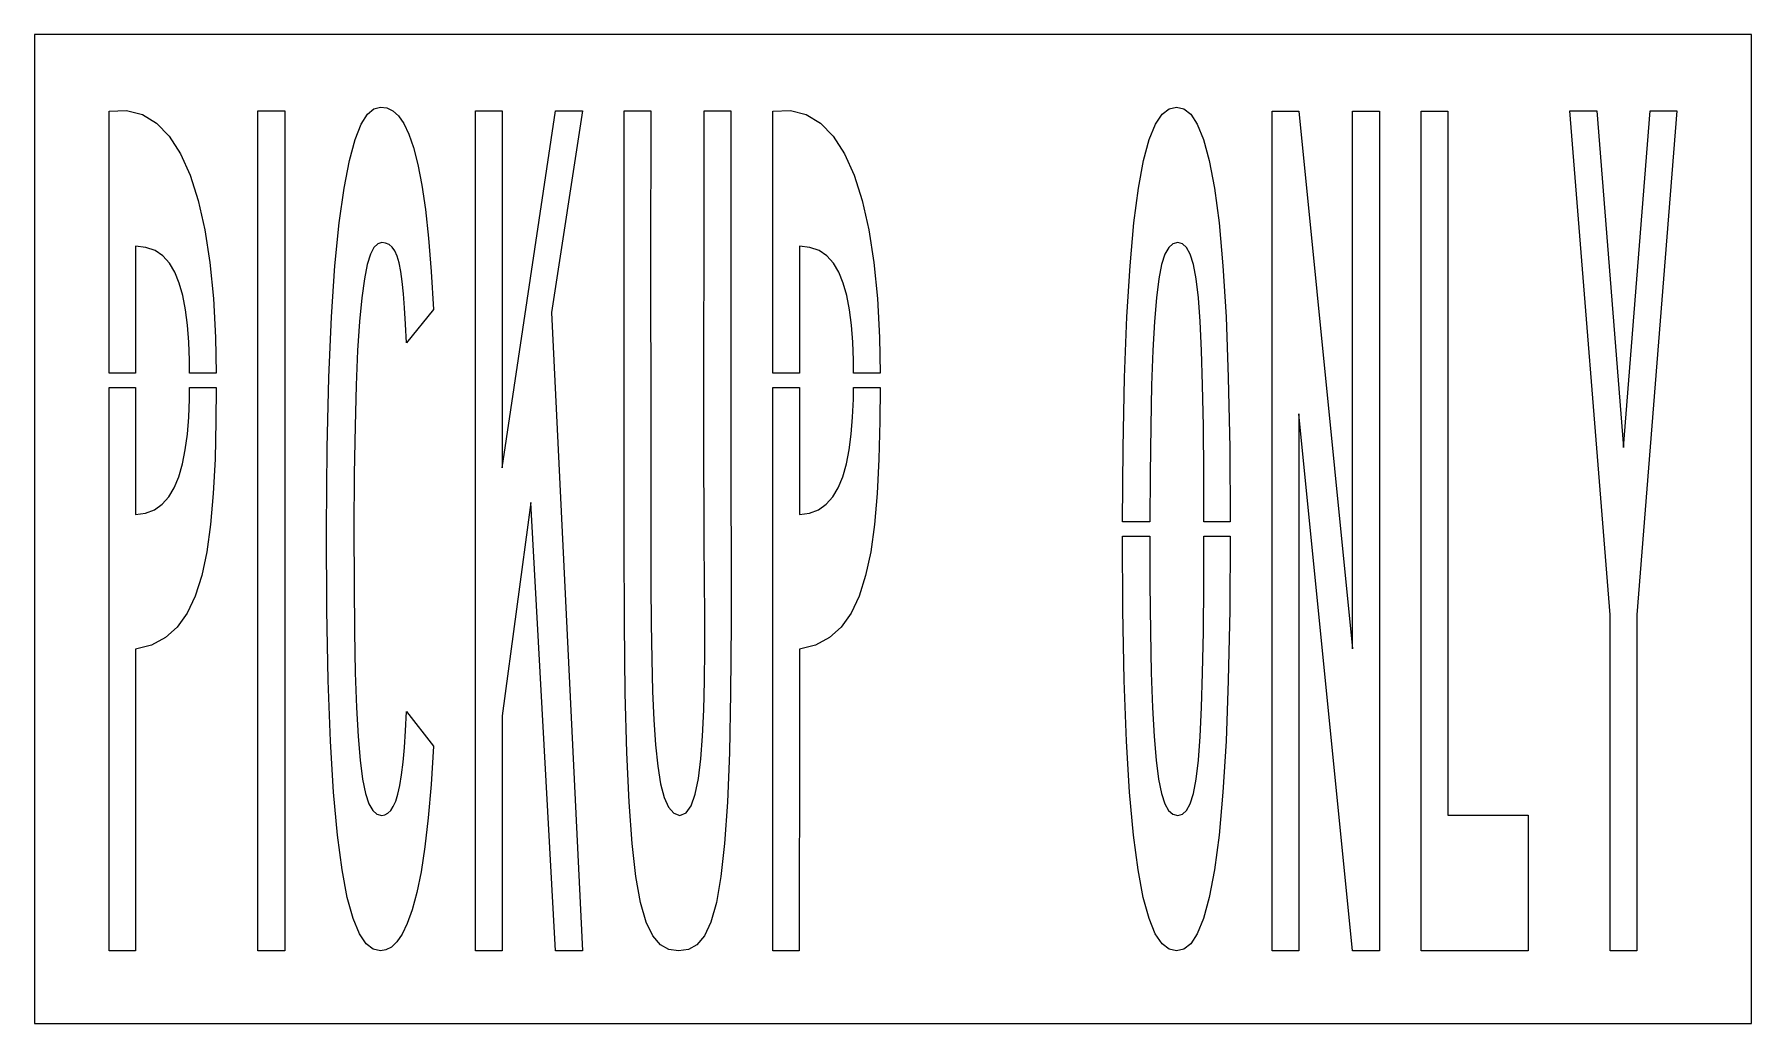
# Model space of a CAD drawing. Extents: x 0 to 92, y 0 to 53.
import ezdxf

# ---------------------------------------------------------------- set-up
doc = ezdxf.new("R2010")
doc.units = 0
doc.layers.add('CUT', color=7, linetype='Continuous')
doc.layers.add('OUTSIDE', color=1, linetype='Continuous')

msp = doc.modelspace()

# ---------------------------------------------------------------- linework, layer by layer
at = {"layer": 'CUT'}
for points in [[(9.1274, 42.5245), (9.3995, 40.774), (9.5928, 38.848), (9.7074, 36.751), (9.7378, 34.841), (8.3182, 34.841), (8.311, 35.536), (8.2716, 36.5125), (8.2036, 37.417), (8.0997, 38.2495), (7.9565, 39.0055), (7.7668, 39.676), (7.5304, 40.2565), (7.2368, 40.7425), (6.8824, 41.134), (6.467, 41.413), (5.9801, 41.5885), (5.4215, 41.647), (5.4215, 40.45), (5.4215, 39.253), (5.4215, 38.056), (5.4215, 36.859), (5.4215, 35.662), (5.4215, 34.841), (4, 34.841), (4, 37.642), (4, 41.3905), (4, 45.1345), (4, 48.8785), (4.9345, 48.928), (5.7867, 48.712), (6.5494, 48.2485), (7.2297, 47.542), (7.8276, 46.606), (8.3432, 45.454), (8.7765, 44.0905)], [(13.4133, 48.8965), (13.4133, 3.8965), (11.9811, 3.8965), (11.9811, 48.8965)], [(19.7079, 39.7525), (19.6292, 40.3015), (19.5396, 40.7515), (19.4322, 41.1115), (19.3105, 41.395), (19.1673, 41.602), (19.0061, 41.7415), (18.8199, 41.818), (18.6123, 41.8405), (18.3939, 41.782), (18.1934, 41.5795), (18.0072, 41.215), (17.8353, 40.6615), (17.6813, 39.8965), (17.5417, 38.893), (17.4199, 37.624), (17.3197, 36.0715), (17.2409, 34.2085), (17.1801, 32.008), (17.1407, 29.4475), (17.1228, 26.5), (17.1263, 23.5525), (17.1514, 20.992), (17.1944, 18.7915), (17.2588, 16.9285), (17.3448, 15.376), (17.4522, 14.107), (17.5847, 13.1035), (17.7422, 12.3385), (17.9212, 11.785), (18.1253, 11.4205), (18.3545, 11.2225), (18.6123, 11.1595), (18.7841, 11.1865), (18.9417, 11.2675), (19.0921, 11.4115), (19.2281, 11.6275), (19.357, 11.92), (19.4716, 12.298), (19.5754, 12.766), (19.6685, 13.333), (19.7509, 14.0035), (19.8225, 14.7865), (19.8834, 15.691), (19.9335, 16.717), (21.3765, 14.8675), (21.2547, 12.8155), (21.1043, 11.02), (20.9217, 9.4675), (20.7176, 8.14), (20.4885, 7.024), (20.2414, 6.106), (19.9801, 5.368), (19.7043, 4.801), (19.4215, 4.3825), (19.1315, 4.1035), (18.8343, 3.946), (18.5407, 3.8965), (18.1468, 3.9865), (17.7708, 4.2835), (17.4128, 4.819), (17.0762, 5.6335), (16.7647, 6.763), (16.4854, 8.2435), (16.2384, 10.1065), (16.0307, 12.397), (15.866, 15.142), (15.7442, 18.3865), (15.6691, 22.1575), (15.6512, 26.5), (15.687, 30.8425), (15.7801, 34.6135), (15.9233, 37.858), (16.1059, 40.603), (16.3315, 42.8935), (16.5893, 44.7565), (16.8757, 46.237), (17.1836, 47.3665), (17.5095, 48.181), (17.846, 48.7165), (18.1934, 49.0135), (18.5407, 49.1035), (18.8772, 49.0585), (19.1995, 48.901), (19.5038, 48.6265), (19.7939, 48.217), (20.0624, 47.659), (20.313, 46.93), (20.5458, 46.0255), (20.757, 44.923), (20.9468, 43.609), (21.1151, 42.0745), (21.2655, 40.297), (21.3872, 38.263), (19.9335, 36.4765), (19.887, 37.4755), (19.8368, 38.3485), (19.776, 39.1045)], [(29.3575, 48.8965), (27.7105, 38.0965), (29.3575, 3.8965), (27.9217, 3.8965), (26.5969, 27.913), (25.0573, 16.4965), (25.0573, 3.8965), (23.6251, 3.8965), (23.6251, 48.8965), (25.0573, 48.8965), (25.0573, 29.7715), (27.9217, 48.8965)], [(33.0169, 37.246), (33.0205, 35.752), (33.0205, 34.0735), (33.0205, 32.224), (33.024, 30.217), (33.0276, 28.066), (33.0276, 25.7755), (33.0348, 23.5075), (33.0491, 21.424), (33.0742, 19.5205), (33.1207, 17.8015), (33.1852, 16.2715), (33.2747, 14.9395), (33.3964, 13.7965), (33.5504, 12.856), (33.7437, 12.1225), (33.9765, 11.5915), (34.2593, 11.2675), (34.5887, 11.1595), (34.9146, 11.29), (35.1867, 11.677), (35.4051, 12.2935), (35.577, 13.135), (35.7059, 14.179), (35.799, 15.4075), (35.8634, 16.807), (35.8992, 18.3595), (35.9171, 20.047), (35.9171, 21.856), (35.9064, 23.773), (35.8921, 25.7755), (35.8813, 27.7375), (35.8742, 29.6815), (35.8706, 31.5805), (35.867, 33.394), (35.867, 35.1085), (35.8706, 36.6835), (35.8742, 38.0965), (35.8813, 39.316), (35.8849, 40.315), (35.8885, 48.8965), (35.8921, 48.8965), (37.3171, 48.8965), (37.3136, 40.1395), (37.31, 39.064), (37.3064, 37.7725), (37.3064, 36.301), (37.3064, 34.69), (37.3064, 32.971), (37.31, 31.18), (37.3136, 29.362), (37.3207, 27.5485), (37.3279, 25.7755), (37.3315, 21.4465), (37.3028, 17.7115), (37.2348, 14.53), (37.1274, 11.857), (36.977, 9.6565), (36.7801, 7.879), (36.5366, 6.4885), (36.243, 5.4445), (35.8992, 4.7065), (35.4946, 4.2295), (35.0363, 3.973), (34.5171, 3.8965), (33.998, 3.973), (33.5361, 4.2295), (33.1315, 4.7065), (32.7806, 5.4445), (32.4798, 6.4885), (32.2292, 7.879), (32.0251, 9.6565), (31.8639, 11.857), (31.7422, 14.53), (31.6598, 17.7115), (31.6097, 21.4465), (31.5954, 25.7755), (31.5954, 48.8965), (33.0205, 48.8965), (33.0169, 40.5085), (33.0169, 39.6355), (33.0169, 38.5465)], [(44.3458, 44.0905), (44.6967, 42.5245), (44.9688, 40.774), (45.1621, 38.848), (45.2767, 36.751), (45.3071, 34.841), (43.8875, 34.841), (43.8803, 35.536), (43.8409, 36.5125), (43.7729, 37.417), (43.6691, 38.2495), (43.5258, 39.0055), (43.3361, 39.676), (43.0997, 40.2565), (42.8061, 40.7425), (42.4517, 41.134), (42.0363, 41.413), (41.5494, 41.5885), (40.9908, 41.647), (40.9908, 40.45), (40.9908, 39.253), (40.9908, 38.056), (40.9908, 36.859), (40.9908, 35.662), (40.9908, 34.841), (39.5693, 34.841), (39.5693, 37.642), (39.5693, 41.3905), (39.5693, 45.1345), (39.5693, 48.8785), (40.5038, 48.928), (41.356, 48.712), (42.1187, 48.2485), (42.799, 47.542), (43.3969, 46.606), (43.9125, 45.454)], [(63.6737, 40.603), (63.8419, 37.858), (63.9637, 34.6135), (64.0425, 30.8425), (64.0653, 26.876), (62.6559, 26.876), (62.6496, 29.4475), (62.6281, 32.008), (62.5887, 34.2085), (62.5315, 36.0715), (62.4563, 37.624), (62.3596, 38.893), (62.2379, 39.8965), (62.0946, 40.6615), (61.9263, 41.215), (61.7294, 41.5795), (61.5074, 41.782), (61.2532, 41.8405), (60.9954, 41.782), (60.7698, 41.5795), (60.5657, 41.215), (60.3903, 40.6615), (60.2399, 39.8965), (60.111, 38.893), (60.0036, 37.624), (59.9176, 36.0715), (59.8532, 34.2085), (59.8066, 32.008), (59.778, 29.4475), (59.7655, 26.876), (58.2949, 26.876), (58.3243, 30.8425), (58.4066, 34.6135), (58.532, 37.858), (58.7038, 40.603), (58.9079, 42.8935), (59.1514, 44.7565), (59.4271, 46.237), (59.7315, 47.3665), (60.0609, 48.181), (60.4153, 48.7165), (60.7913, 49.0135), (61.1816, 49.1035), (61.5719, 49.0135), (61.9478, 48.7165), (62.3023, 48.181), (62.6353, 47.3665), (62.9432, 46.237), (63.2189, 44.7565), (63.466, 42.8935)], [(72.0593, 48.892), (72.0593, 3.8965), (70.6235, 3.8965), (67.7448, 32.6785), (67.7448, 3.8965), (66.3054, 3.8965), (66.3054, 48.892), (67.7448, 48.892), (70.6235, 20.074), (70.6235, 48.892)], [(74.2972, 3.8965), (74.2972, 48.8785), (75.7294, 48.8785), (75.7294, 11.173), (80.0297, 11.173), (80.0297, 3.8965)], [(85.8481, 21.8965), (85.8481, 3.8965), (84.4159, 3.8965), (84.4159, 21.8965), (82.2675, 48.8965), (83.6997, 48.8965), (85.132, 30.8695), (86.5642, 48.8965), (88, 48.8965)], [(9.4389, 26.7475), (9.2384, 25.2805), (8.9662, 24.0025), (8.6153, 22.9045), (8.1821, 21.9865), (7.6522, 21.2485), (7.022, 20.6815), (6.2808, 20.2855), (5.4215, 20.0605), (5.4215, 18.715), (5.4215, 17.3695), (5.4179, 16.0195), (5.4179, 14.674), (5.4179, 13.324), (5.4143, 11.9785), (5.4143, 10.633), (5.4107, 9.283), (5.4107, 7.9375), (5.4107, 6.5875), (5.4107, 5.242), (5.4107, 3.8965), (5.2926, 3.8965), (5.1744, 3.8965), (5.0563, 3.8965), (4.9381, 3.8965), (4.8199, 3.8965), (4.7054, 3.8965), (4.5872, 3.8965), (4.4691, 3.8965), (4.3545, 3.8965), (4.2363, 3.8965), (4.1182, 3.8965), (4, 3.8965), (4, 7.6405), (4, 11.3845), (4, 15.133), (4, 18.8815), (4, 22.6345), (4, 26.3875), (4, 30.1405), (4, 33.8935), (4, 34.089), (5.4215, 34.089), (5.4215, 33.268), (5.4215, 32.071), (5.4215, 30.874), (5.4215, 29.677), (5.4215, 28.48), (5.4215, 27.283), (5.9621, 27.3505), (6.4384, 27.5305), (6.8501, 27.823), (7.201, 28.219), (7.4946, 28.714), (7.7381, 29.3035), (7.935, 29.983), (8.0854, 30.739), (8.1964, 31.576), (8.268, 32.485), (8.311, 33.4615), (8.3175, 34.089), (9.7406, 34.089), (9.7289, 32.2735), (9.6788, 30.2395), (9.5857, 28.399)], [(44.8077, 25.2805), (44.5355, 24.0025), (44.1847, 22.9045), (43.7514, 21.9865), (43.2215, 21.2485), (42.5913, 20.6815), (41.8501, 20.2855), (40.9908, 20.0605), (40.9908, 18.715), (40.9908, 17.3695), (40.9872, 16.0195), (40.9872, 14.674), (40.9872, 13.324), (40.9836, 11.9785), (40.9836, 10.633), (40.9801, 9.283), (40.9801, 7.9375), (40.9801, 6.5875), (40.9801, 5.242), (40.9801, 3.8965), (40.8619, 3.8965), (40.7437, 3.8965), (40.6256, 3.8965), (40.5074, 3.8965), (40.3893, 3.8965), (40.2747, 3.8965), (40.1565, 3.8965), (40.0384, 3.8965), (39.9238, 3.8965), (39.8056, 3.8965), (39.6875, 3.8965), (39.5693, 3.8965), (39.5693, 7.6405), (39.5693, 11.3845), (39.5693, 15.133), (39.5693, 18.8815), (39.5693, 22.6345), (39.5693, 26.3875), (39.5693, 30.1405), (39.5693, 33.8935), (39.5693, 34.089), (40.9908, 34.089), (40.9908, 33.268), (40.9908, 32.071), (40.9908, 30.874), (40.9908, 29.677), (40.9908, 28.48), (40.9908, 27.283), (41.5315, 27.3505), (42.0077, 27.5305), (42.4194, 27.823), (42.7703, 28.219), (43.0639, 28.714), (43.3074, 29.3035), (43.5043, 29.983), (43.6547, 30.739), (43.7657, 31.576), (43.8373, 32.485), (43.8803, 33.4615), (43.8868, 34.089), (45.3099, 34.089), (45.2982, 32.2735), (45.2481, 30.2395), (45.155, 28.399), (45.0082, 26.7475)], [(63.466, 10.1065), (63.2189, 8.2435), (62.9432, 6.763), (62.6353, 5.6335), (62.3023, 4.819), (61.9478, 4.2835), (61.5719, 3.9865), (61.1816, 3.8965), (60.7877, 3.9865), (60.4118, 4.2835), (60.0537, 4.819), (59.7171, 5.6335), (59.4056, 6.763), (59.1263, 8.2435), (58.8793, 10.1065), (58.6716, 12.397), (58.5069, 15.142), (58.3852, 18.3865), (58.31, 22.1575), (58.2936, 26.124), (59.7641, 26.124), (59.7673, 23.5525), (59.7923, 20.992), (59.8353, 18.7915), (59.8997, 16.9285), (59.9857, 15.376), (60.0931, 14.107), (60.2256, 13.1035), (60.3795, 12.3385), (60.5621, 11.785), (60.7662, 11.4205), (60.9954, 11.2225), (61.2532, 11.1595), (61.5074, 11.2225), (61.7294, 11.4205), (61.9263, 11.785), (62.0946, 12.3385), (62.2379, 13.1035), (62.3596, 14.107), (62.4563, 15.376), (62.5315, 16.9285), (62.5887, 18.7915), (62.6281, 20.992), (62.6496, 23.5525), (62.6559, 26.124), (64.0653, 26.124), (64.0425, 22.1575), (63.9637, 18.3865), (63.8419, 15.142), (63.6737, 12.397)]]:
    msp.add_lwpolyline(points, close=True, dxfattribs=at)
at = {"layer": 'OUTSIDE'}
msp.add_lwpolyline([(0, 0), (92, 0), (92, 53), (0, 53)], close=True, dxfattribs=at)

doc.saveas('drawing.dxf')
